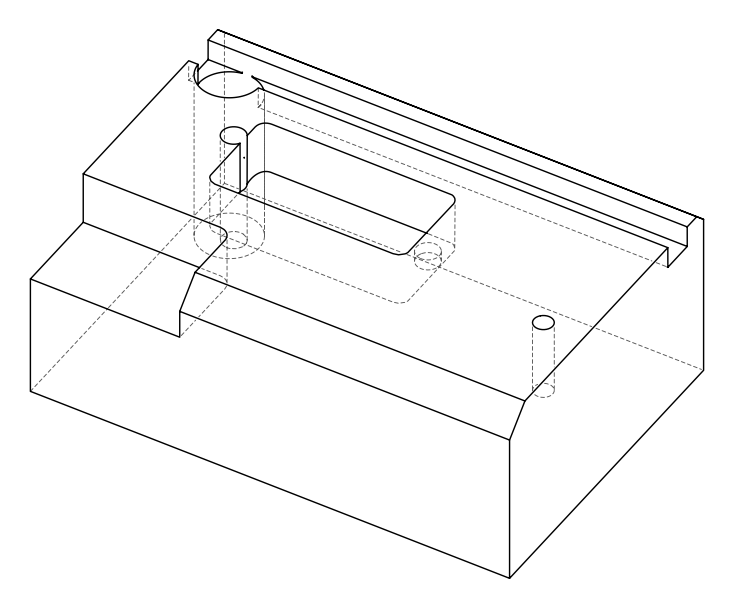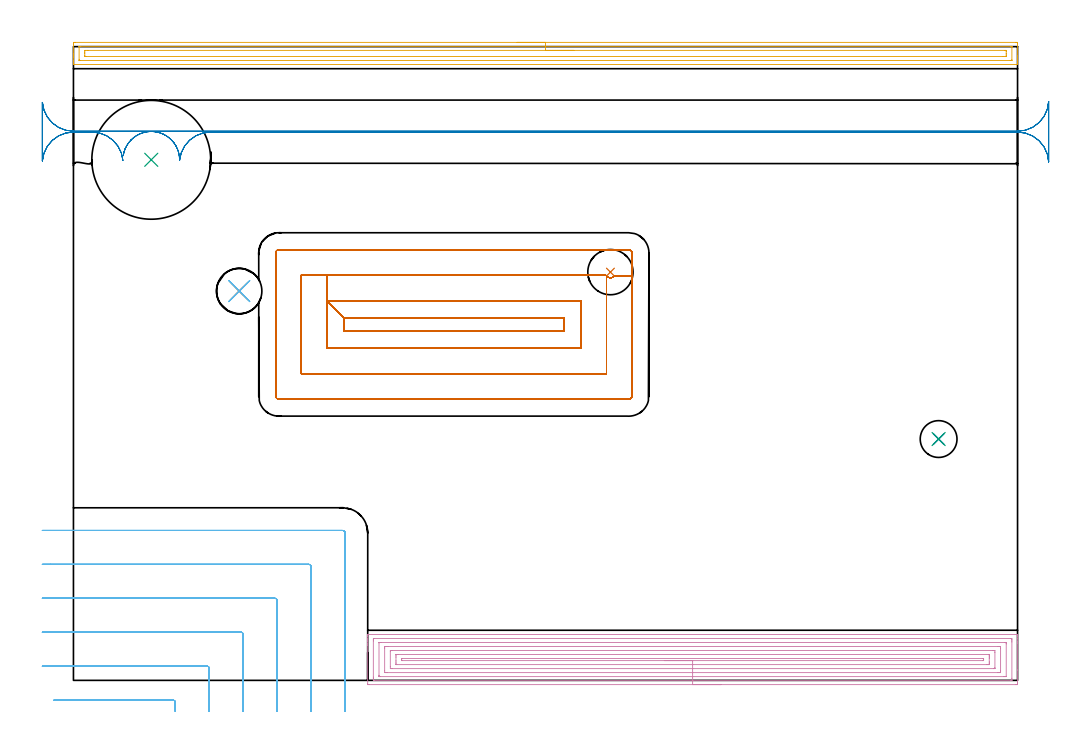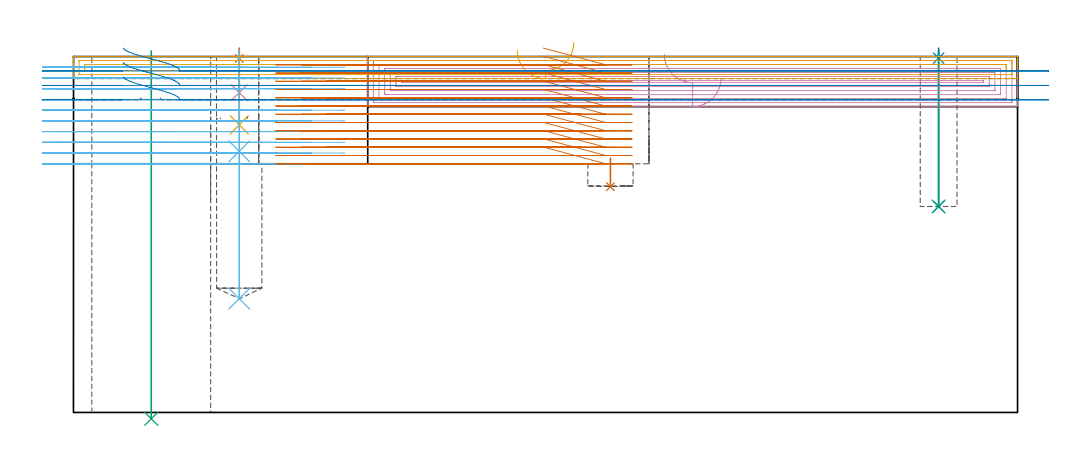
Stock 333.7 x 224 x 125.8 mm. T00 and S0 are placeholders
(PLAN: 14 operations, 11 tool changes, 71.7 min)
(1 SPOT_DRILL | STEP1POCKET | NXT0321_9005460120000 | 0.03 min | 3 mm3)
(2 SPOT_DRILL_1 | STEP1POCKET_2 | NXT0321_9005460120000 | 0.03 min | 2 mm3)
(3 INDEXABLE_INSERT_DRILL_THROUGH_HOLE_FROM_SOLID | STEP1HOLE | NXT0302_036 | 0.52 min | 174228 mm3)
(4 DRILL_BLIND_HOLE_INTO_CENTER | STEP1POCKET | UGT0301_480 | 0.06 min | 621 mm3)
(5 DRILL_TO_ENLARGE_BLIND_HOLE | STEP1POCKET | NXT0301_111 | 0.11 min | 3966 mm3)
(6 GUN_DRILL_BLIND_HOLE | STEP1POCKET | UGT0307_013 | 0.5 min | 12147 mm3)
(7 INDEXABLE_INSERT_DRILL_BLIND_HOLE_FROM_SOLID | STEP1POCKET_1 | NXT0302_003 | 0.05 min | 9201 mm3)
(8 DRILL_BLIND_HOLE_INTO_CENTER_1 | STEP1POCKET_2 | UGT0301_480 | 0.22 min | 2893 mm3)
(9 DRILL_TO_ENLARGE_BLIND_HOLE_1 | STEP1POCKET_2 | UGT0301_374 | 0.22 min | 4123 mm3)
(10 AREA_MILL | FG_CHAMFER_SURFACE | UGT0205_001 | 13.09 min | 37178 mm3)
(11 AREA_MILL_1 | FG_CHAMFER_SURFACE_1 | UGT0205_001 | 8.22 min | 10159 mm3)
(12 MILL_CORNER_NOTCH_RECTANGULAR | CORNER_NOTCH_RECTANGULAR | NXT0201_012 | Follow Part, ap 4, ae 75% | 14.79 min | 238600 mm3)
(13 MILL_RECTANGULAR_POCKET | POCKET_RECTANGULAR_STRAIGHT | NXT0201_011 | Follow Part, ap 3, ae 75% | 28.91 min | 329224 mm3)
(14 MILL_RECTANGULAR_SLOT | SLOT_RECTANGULAR | UGT0201_105 | Follow Part, ap 5.5, ae 75% | 4.98 min | 102518 mm3)
(TOOL NXT0321_9005460120000 | NC Spot Drill, 142deg, 12mm, Carbide, Uncoated | D12 PA142 FL30 Z2)
(TOOL NXT0302_036 | Index. Insert Drill 42mm [880-D4200L50-05] | D42 PA176 FL210 Z2)
(TOOL UGT0301_480 | Carbide Drill 8.5 mm | D8.5 PA118 FL75 Z2)
(TOOL NXT0301_111 | Carbide Drill 16.1mm [860.1-1610-050A1-PM 4234] | D16.1 PA147 FL73 Z2)
(TOOL UGT0307_013 | Gun Drill 16 mm | D16 PA130 FL24 Z1)
(TOOL NXT0302_003 | Index. Insert Drill 16mm [880-D1600L20-05] | D16 PA176 FL80 Z2)
(TOOL UGT0301_374 | Twist Drill Flat Bottom 13 mm | D13 PA180 FL101 Z2)
(TOOL UGT0205_001 | Chamfer Mill 20 x 3 x 45 deg. | D20 FL50 Z2)
(TOOL NXT0201_012 | ENDMILL 16mm [2P460-1600-NA 1630] | D16 FL38 Z6)
(TOOL NXT0201_011 | ENDMILL 12mm [2P460-1200-NA 1630] | D12 FL38 Z6)
(TOOL UGT0201_105 | End Mill 22 mm | D22 FL25 Z2)
(OP 1 SPOT_DRILL)
G17 G21 G94 G90
T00 M6
G54
G17 G0 G90 X58.6 Y137.6 S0 M3
G43 Z135.8 H0
G94 G81 G98 Z125.111 F250. R128.8
G80
M5
M2
(OP 2 SPOT_DRILL_1)
G17 G21 G94 G90
T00 M6
G54
G17 G0 G90 X305.8 Y85.3 S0 M3
G43 Z135.8 H0
G94 G81 G98 Z125.236 F250. R128.8
G80
M5
M2
(OP 3 INDEXABLE_INSERT_DRILL_THROUGH_HOLE_FROM_SOLID)
G17 G21 G94 G90
T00 M6
G54
G17 G0 G90 X27.5 Y184. S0 M3
G43 Z135.8 H1
G94 G81 G98 Z-2.233 F250. R127.8
G80
M5
M2
(OP 4 DRILL_BLIND_HOLE_INTO_CENTER)
G17 G21 G94 G90
T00 M6
G54
G17 G0 G90 X58.6 Y137.6 S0 M3
G43 Z135.8 H0
G94 G81 G98 Z113.05 F250. R127.8
G80
M5
M2
(OP 5 DRILL_TO_ENLARGE_BLIND_HOLE)
G17 G21 G94 G90
T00 M6
G54
G17 G0 G90 X58.6 Y137.6 S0 M3
G43 Z135.8 H1
G94 G81 G98 Z101.65 F250. R127.8
G80
M5
M2
(OP 6 GUN_DRILL_BLIND_HOLE)
G17 G21 G94 G90
T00 M6
G54
G17 G0 G90 X58.6 Y137.6 M8
G43 Z135.8 H0
Z128.02
S716 M3
G94 G1 Z92.289 F125. M26
G4 X.084
Z40.2 F250.
G4 X.084
G0 Z40.3
M5
M9
Z128.02
Z135.8
M2
(OP 7 INDEXABLE_INSERT_DRILL_BLIND_HOLE_FROM_SOLID)
G17 G21 G94 G90
T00 M6
G54
G17 G0 G90 X189.8 Y144.3 S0 M3
G43 Z135.8 H1
G94 G81 G98 Z79.8 F250. R89.9
G80
M5
M2
(OP 8 DRILL_BLIND_HOLE_INTO_CENTER_1)
G17 G21 G94 G90
T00 M6
G54
G17 G0 G90 X305.8 Y85.3 S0 M3
G43 Z135.8 H0
G94 G81 G98 Z72.8 F250. R127.8
G80
M5
M2
(OP 9 DRILL_TO_ENLARGE_BLIND_HOLE_1)
G17 G21 G94 G90
T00 M6
G54
G17 G0 G90 X305.8 Y85.3 S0 M3
G43 Z135.8 H0
G94 G73 G98 Z72.8 F250. Q10.6 R127.8
G80
M5
M2
(OP 10 AREA_MILL)
G17 G21 G94 G90
T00 M6
G54
G17 G0 G90 X228.85 Y-1.5 S1061 M3
G43 Z135.8 H0
Z118.1
G94 G1 X228.812 Z117.228 F250.
X228.698 Z116.363
X228.509 Z115.512
X228.247 Z114.68
X227.913 Z113.874
X227.51 Z113.1
X227.042 Z112.364
X226.51 Z111.672
X225.921 Z111.029
X225.278 Z110.44
X224.586 Z109.908
X223.85 Z109.44
X223.076 Z109.037
X222.27 Z108.703
X221.438 Z108.441
X220.587 Z108.252
X219.722 Z108.138
X218.85 Z108.1
X104.607
X104.182 Y-1.496 Z108.102
X104.01 Y-1.492 Z108.106
X104. Y-1.317 Z108.281
Y12.487 Z122.082
Y13.086 Z122.68
Y13.652 Z123.249
Y13.969 Z123.565
Y14.535 Z124.131
Y14.851 Z124.446
Y15.485 Z125.084
Y15.865 Z125.465
X104.006 Y16.191 Z125.782
X104.008 Y16.197 Z125.788
X104.16 Y16.2 Z125.8
X333.54
X333.692 Y16.197 Z125.788
X333.694 Y16.191 Z125.782
X333.7 Y15.865 Z125.465
Y15.485 Z125.084
Y14.851 Z124.446
Y13.652 Z123.249
Y13.086 Z122.68
Y3.662 Z113.259
Y-0.751 Z108.846
X333.697 Y-1.034 Z108.563
X333.691 Y-1.492 Z108.106
X333.561 Y-1.496 Z108.102
X333.094 Y-1.5 Z108.1
X218.85
Y-0.086 Z109.514
X106.392 Y-0.085 Z109.515
X106.324
X106.018 Y-0.079 Z109.521
X106.01 Y0.02 Z109.62
X106.003 Y0.233 Z109.833
X106.001 Y0.731 Z110.331
X106. Y1.118 Z110.718
X106.001 Y13.969 Z123.569
X106.002 Y14.354 Z123.954
X106.01 Y14.742 Z124.342
X106.014 Y14.78 Z124.38
X106.031 Y14.781 Z124.381
X106.082 Y14.784 Z124.384
X106.185 Y14.785 Z124.385
X106.392 Y14.786 Z124.386
X331.309 Y14.785 Z124.385
X331.376
X331.682 Y14.779 Z124.379
X331.69 Y14.68 Z124.28
X331.697 Y14.467 Z124.067
X331.699 Y13.969 Z123.569
X331.7 Y13.582 Z123.182
Y0.731 Z110.331
X331.698 Y0.346 Z109.946
X331.69 Y-0.043 Z109.557
X331.686 Y-0.08 Z109.52
X331.669 Y-0.082 Z109.518
X331.618 Y-0.084 Z109.516
X331.515 Y-0.085 Z109.515
X331.309 Y-0.086 Z109.514
X218.85
Y1.328 Z110.928
X108.465 Y1.329 Z110.929
X108.177 Y1.33 Z110.93
X108.081 Y1.332 Z110.932
X108.013 Y1.335 Z110.935
X108.008 Y1.439 Z111.039
X108.002 Y1.614 Z111.214
X108. Y1.788 Z111.388
X108.001 Y13.26 Z122.86
X108.005 Y13.319 Z122.919
X108.01 Y13.36 Z122.96
X108.034 Y13.364 Z122.964
X108.177 Y13.367 Z122.967
X108.781 Y13.371 Z122.971
X329.235
X329.523 Y13.37 Z122.97
X329.619 Y13.368 Z122.968
X329.687 Y13.365 Z122.965
X329.692 Y13.261 Z122.861
X329.698 Y13.086 Z122.686
X329.7 Y12.912 Z122.512
X329.699 Y1.44 Z111.04
X329.695 Y1.381 Z110.981
X329.69 Y1.34 Z110.94
X329.666 Y1.335 Z110.935
X329.523 Y1.333 Z110.933
X328.919 Y1.329 Z110.929
X218.85 Y1.328 Z110.928
Y2.743 Z112.343
X110.854
X110.603 Y2.744 Z112.344
X110.116 Y2.75 Z112.35
X110.01 Y2.76 Z112.36
X110. Y3.379 Z112.979
Y11.321 Z120.921
X110.006 Y11.743 Z121.343
X110.01 Y11.948 Z121.548
X110.216 Y11.952 Z121.552
X110.854 Y11.956 Z121.556
X111.104 Y11.957 Z121.557
X326.846
X327.097 Y11.956 Z121.556
X327.584 Y11.95 Z121.55
X327.69 Y11.94 Z121.54
X327.7 Y11.321 Z120.921
Y3.379 Z112.979
X327.694 Y2.956 Z112.556
X327.69 Y2.752 Z112.352
X327.484 Y2.748 Z112.348
X326.846 Y2.744 Z112.344
X326.596 Y2.743 Z112.343
X218.85
Y4.157 Z113.757
X112.639
X112.534 Y4.159 Z113.759
X112.323 Y4.164 Z113.764
X112.01 Y4.178 Z113.778
X112.008 Y4.261 Z113.861
X112.001 Y4.893 Z114.493
X112. Y10.188 Z119.788
X112.003 Y10.439 Z120.039
X112.007 Y10.517 Z120.117
X112.009 Y10.531 Z120.131
X112.078 Y10.536 Z120.136
X112.217 Y10.54 Z120.14
X112.428 Y10.543 Z120.143
X112.534
X325.061
X325.166 Y10.541 Z120.141
X325.377 Y10.536 Z120.136
X325.69 Y10.522 Z120.122
X325.692 Y10.439 Z120.039
X325.699 Y9.807 Z119.407
X325.7 Y4.512 Z114.112
X325.697 Y4.261 Z113.861
X325.693 Y4.183 Z113.783
X325.691 Y4.169 Z113.769
X325.623 Y4.164 Z113.764
X325.483 Y4.16 Z113.76
X325.272 Y4.157 Z113.757
X325.166
X218.85
Y5.571 Z115.171
X114.271
X114.148 Y5.572 Z115.172
X114.067 Y5.575 Z115.175
X114.022 Y5.578 Z115.178
X114.01 Y5.584 Z115.184
X114.008 Y5.607 Z115.207
X114.003 Y6.026 Z115.626
X114. Y6.446 Z116.046
Y6.909 Z116.509
Y8.211 Z117.811
X114.002 Y8.674 Z118.274
X114.005 Y9.089 Z118.689
X114.009 Y9.117 Z118.717
X114.025 Y9.122 Z118.722
X114.079 Y9.125 Z118.725
X114.194 Y9.127 Z118.727
X114.424 Y9.128 Z118.728
X114.857 Y9.129 Z118.729
X323.429
X323.552 Y9.127 Z118.727
X323.633 Y9.125 Z118.725
X323.678 Y9.122 Z118.722
X323.69 Y9.116 Z118.716
X323.692 Y9.093 Z118.693
X323.697 Y8.674 Z118.274
X323.7 Y8.254 Z117.854
Y7.791 Z117.391
Y6.489 Z116.089
X323.699 Y6.026 Z115.626
X323.695 Y5.611 Z115.211
X323.691 Y5.583 Z115.183
X323.676 Y5.578 Z115.178
X323.621 Y5.575 Z115.175
X323.506 Y5.573 Z115.173
X323.276 Y5.571 Z115.171
X322.844
X218.85
Y6.985 Z116.585
X116.131 Y6.986 Z116.586
X116.03 Y6.99 Z116.59
X116.012 Y6.992 Z116.592
X116.006 Y7.003 Z116.603
X116.002 Y7.02 Z116.62
X116.001 Y7.038 Z116.638
X116. Y7.116 Z116.716
X116.001 Y7.212 Z116.812
X116.01 Y7.662 Z117.262
X116.016 Y7.71 Z117.31
X116.021 Y7.711 Z117.311
X116.045 Y7.713 Z117.313
X116.095 Y7.714 Z117.314
X116.195 Y7.715 Z117.315
X321.569 Y7.714 Z117.314
X321.67 Y7.71 Z117.31
X321.688 Y7.708 Z117.308
X321.694 Y7.697 Z117.297
X321.698 Y7.68 Z117.28
X321.699 Y7.662 Z117.262
X321.7 Y7.584 Z117.184
Y7.246 Z116.846
Y7.143 Z116.743
X321.698 Y7.074 Z116.674
X321.693 Y7.019 Z116.619
X321.689 Y6.992 Z116.592
X321.674 Y6.99 Z116.59
X321.491 Y6.986 Z116.586
X321.413 Y6.985 Z116.585
X218.85
X217.978 Z116.623
X217.114 Z116.737
X216.262 Z116.926
X215.43 Z117.188
X214.624 Z117.522
X213.85 Z117.925
X213.114 Z118.394
X212.422 Z118.925
X211.779 Z119.514
X211.19 Z120.157
X210.659 Z120.849
X210.19 Z121.585
X209.787 Z122.359
X209.453 Z123.165
X209.191 Z123.997
X209.002 Z124.849
X208.888 Z125.714
X208.85 Z126.585
G0 Z135.8
M5
M2
(OP 11 AREA_MILL_1)
G17 G21 G94 G90
T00 M6
G54
G17 G0 G90 X156.85 Y225.5 S1061 M3
G43 Z135.8 H0
Z128.
G94 G1 X156.888 Z127.129 F250.
X157.002 Z126.264
X157.191 Z125.412
X157.453 Z124.58
X157.787 Z123.774
X158.19 Z123.
X158.659 Z122.264
X159.19 Z121.572
X159.779 Z120.929
X160.422 Z120.34
X161.114 Z119.809
X161.85 Z119.34
X162.624 Z118.937
X163.43 Z118.603
X164.262 Z118.341
X165.114 Z118.152
X165.978 Z118.038
X166.85 Z118.
X333.077 Y225.499 Z118.001
X333.472 Y225.497 Z118.002
X333.69 Y225.492 Z118.005
X333.7 Y225.109 Z118.389
Y220.723 Z122.772
Y220.191 Z123.306
Y219.846 Z123.65
Y219.314 Z124.182
Y218.968 Z124.526
Y218.278 Z125.222
Y218.008 Z125.491
X333.698 Y217.852 Z125.64
X333.69 Y217.702 Z125.788
X333.524 Y217.7 Z125.8
X0.176
X0.01 Y217.702 Z125.788
X0.002 Y217.852 Z125.64
X0. Y218.008 Z125.491
Y218.278 Z125.222
Y218.968 Z124.526
Y220.191 Z123.306
Y220.723 Z122.772
Y221.334 Z122.161
Y224.843 Z118.654
X0.003 Y225.109 Z118.389
X0.01 Y225.492 Z118.005
X0.228 Y225.497 Z118.002
X0.623 Y225.5 Z118.
X166.85
Y224.086 Z119.414
X331.29 Y224.085 Z119.415
X331.439
X331.647 Y224.081 Z119.419
X331.69 Y224.079 Z119.421
X331.695 Y224.049 Z119.451
X331.698 Y224.016 Z119.484
X331.7 Y223.829 Z119.671
X331.699 Y219.309 Z124.191
X331.695 Y219.202 Z124.298
X331.69 Y219.132 Z124.368
X331.68 Y219.121 Z124.379
X331.661 Y219.119 Z124.381
X331.29 Y219.115 Z124.385
X331.141 Y219.114 Z124.386
X2.41
X2.261 Y219.115 Z124.385
X2.053 Y219.119 Z124.381
X2.01 Y219.121 Z124.379
X2.005 Y219.151 Z124.349
X2.002 Y219.184 Z124.316
X2. Y219.371 Z124.129
X2.001 Y223.891 Z119.609
X2.005 Y223.998 Z119.502
X2.01 Y224.068 Z119.432
X2.02 Y224.079 Z119.421
X2.039 Y224.081 Z119.419
X2.41 Y224.085 Z119.415
X2.559 Y224.086 Z119.414
X166.85
Y222.671 Z120.829
X329.305
X329.502 Y222.668 Z120.832
X329.69 Y222.664 Z120.836
X329.696 Y222.477 Z121.023
X329.699 Y222.284 Z121.216
X329.7 Y221.6 Z121.9
Y221.406 Z122.094
X329.695 Y220.723 Z122.777
X329.693 Y220.536 Z122.964
X329.502 Y220.533 Z122.967
X328.806 Y220.529 Z122.971
X328.609 Y220.528 Z122.972
X4.395 Y220.529 Z122.971
X4.198 Y220.531 Z122.969
X4.01 Y220.536 Z122.964
X4.004 Y220.723 Z122.777
X4.001 Y220.916 Z122.584
X4. Y221.6 Z121.9
Y221.794 Z121.706
X4.005 Y222.477 Z121.023
X4.007 Y222.664 Z120.836
X4.198 Y222.667 Z120.833
X4.894 Y222.671 Z120.829
X5.091
X166.85
X167.722 Z120.867
X168.587 Z120.98
X169.438 Z121.169
X170.27 Z121.432
X171.076 Z121.765
X171.85 Z122.168
X172.586 Z122.637
X173.278 Z123.168
X173.921 Z123.757
X174.51 Z124.401
X175.042 Z125.093
X175.51 Z125.829
X175.913 Z126.602
X176.247 Z127.408
X176.509 Z128.24
X176.698 Z129.092
X176.812 Z129.957
X176.85 Z130.829
G0 Z135.8
M5
M2
(OP 12 MILL_CORNER_NOTCH_RECTANGULAR)
G17 G21 G94 G90
T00 M6
G54
G17 G0 G90 X36.013 Y-11. S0 M3
G43 Z135.8 H1
Z122.01
G94 G1 X36.001 Y-8. F250.
X36. Y-7.794 F500.
G3 X35.205 Y-7. R0.8
G1 X-3.873
X-6.873 F250.
G0 Z135.8
X48.017 Y-11.
Z122.01
G1 X48.001 Y-8.
X48. Y-7.746 F500.
Y4.205
G3 X47.205 Y5. R0.8
G1 X-8.
X-11. F250.
G0 Z135.8
X60.022 Y-11.
Z122.01
G1 X60.001 Y-8.
G2 X60. Y-7.746 R36. F500.
G1 Y16.204
G3 X59.204 Y17. R0.8
G1 X-8.
X-11. F250.
G0 Z135.8
X72.033 Y-11.
Z122.01
G1 X72.001 Y-8.
G2 X72. Y-7.746 R24. F500.
G1 Y28.204
G3 X71.204 Y29. R0.8
G1 X-8.
X-11. F250.
G0 Z135.8
X84.066 Y-10.999
Z122.01
G1 X84.003 Y-8.
G2 X84. Y-7.746 R12. F500.
G1 Y40.204
G3 X83.204 Y41. R0.8
G1 X-8.
X-11. F250.
G0 Z135.8
X96. Y-10.746
Z122.01
G1 Y-7.746
Y52.1 F500.
G3 X95.1 Y53. R0.9
G1 X-8.
X-11. F250.
G0 Z135.8
X36.013 Y-11.
Z118.22
G1 X36.001 Y-8.
X36. Y-7.794 F500.
G3 X35.205 Y-7. R0.8
G1 X-3.873
X-6.873 F250.
G0 Z135.8
X48.017 Y-11.
Z118.22
G1 X48.001 Y-8.
X48. Y-7.746 F500.
Y4.205
G3 X47.205 Y5. R0.8
G1 X-8.
X-11. F250.
G0 Z135.8
X60.022 Y-11.
Z118.22
G1 X60.001 Y-8.
G2 X60. Y-7.746 R36. F500.
G1 Y16.204
G3 X59.204 Y17. R0.8
G1 X-8.
X-11. F250.
G0 Z135.8
X72.033 Y-11.
Z118.22
G1 X72.001 Y-8.
G2 X72. Y-7.746 R24. F500.
G1 Y28.204
G3 X71.204 Y29. R0.8
G1 X-8.
X-11. F250.
G0 Z135.8
X84.066 Y-10.999
Z118.22
G1 X84.003 Y-8.
G2 X84. Y-7.746 R12. F500.
G1 Y40.204
G3 X83.204 Y41. R0.8
G1 X-8.
X-11. F250.
G0 Z135.8
X96. Y-10.746
Z118.22
G1 Y-7.746
Y52.1 F500.
G3 X95.1 Y53. R0.9
G1 X-8.
X-11. F250.
G0 Z135.8
X36. Y-11.
Z114.43
G1 Y-8.
Y-7.795 F500.
G3 X35.205 Y-7. R0.8
G1 X-3.873
X-6.873 F250.
G0 Z135.8
X48. Y-11.
Z114.43
G1 Y-8.
Y4.205 F500.
G3 X47.205 Y5. R0.8
G1 X-8.
X-11. F250.
G0 Z135.8
X60. Y-11.
Z114.43
G1 Y-8.
Y16.204 F500.
G3 X59.204 Y17. R0.8
G1 X-8.
X-11. F250.
G0 Z135.8
X72. Y-11.
Z114.43
G1 Y-8.
Y28.204 F500.
G3 X71.204 Y29. R0.8
G1 X-8.
X-11. F250.
G0 Z135.8
X84. Y-11.
Z114.43
G1 Y-8.
Y40.204 F500.
G3 X83.204 Y41. R0.8
G1 X-8.
X-11. F250.
G0 Z135.8
X96. Y-11.
Z114.43
G1 Y-8.
Y52.1 F500.
G3 X95.1 Y53. R0.9
G1 X-8.
X-11. F250.
G0 Z135.8
X36. Y-11.
Z110.64
G1 Y-8.
Y-7.795 F500.
G3 X35.205 Y-7. R0.8
G1 X-3.873
X-6.873 F250.
G0 Z135.8
X48. Y-11.
Z110.64
G1 Y-8.
Y4.205 F500.
G3 X47.205 Y5. R0.8
G1 X-8.
X-11. F250.
G0 Z135.8
X60. Y-11.
Z110.64
G1 Y-8.
Y16.204 F500.
G3 X59.204 Y17. R0.8
G1 X-8.
X-11. F250.
G0 Z135.8
X72. Y-11.
Z110.64
G1 Y-8.
Y28.204 F500.
G3 X71.204 Y29. R0.8
G1 X-8.
X-11. F250.
G0 Z135.8
X84. Y-11.
Z110.64
G1 Y-8.
Y40.204 F500.
G3 X83.204 Y41. R0.8
G1 X-8.
X-11. F250.
G0 Z135.8
X96. Y-11.
Z110.64
G1 Y-8.
Y52.1 F500.
G3 X95.1 Y53. R0.9
G1 X-8.
X-11. F250.
G0 Z135.8
X36. Y-11.
Z106.85
G1 Y-8.
Y-7.795 F500.
G3 X35.205 Y-7. R0.8
G1 X-3.873
X-6.873 F250.
G0 Z135.8
X48. Y-11.
Z106.85
G1 Y-8.
Y4.205 F500.
G3 X47.205 Y5. R0.8
G1 X-8.
X-11. F250.
G0 Z135.8
X60. Y-11.
Z106.85
G1 Y-8.
Y16.204 F500.
G3 X59.204 Y17. R0.8
G1 X-8.
X-11. F250.
G0 Z135.8
X72. Y-11.
Z106.85
G1 Y-8.
Y28.204 F500.
G3 X71.204 Y29. R0.8
G1 X-8.
X-11. F250.
G0 Z135.8
X84. Y-11.
Z106.85
G1 Y-8.
Y40.204 F500.
G3 X83.204 Y41. R0.8
G1 X-8.
X-11. F250.
G0 Z135.8
X96. Y-11.
Z106.85
G1 Y-8.
Y52.1 F500.
G3 X95.1 Y53. R0.9
G1 X-8.
X-11. F250.
G0 Z135.8
X36. Y-11.
Z103.06
G1 Y-8.
Y-7.795 F500.
G3 X35.205 Y-7. R0.8
G1 X-3.873
X-6.873 F250.
G0 Z135.8
X48. Y-11.
Z103.06
G1 Y-8.
Y4.205 F500.
G3 X47.205 Y5. R0.8
G1 X-8.
X-11. F250.
G0 Z135.8
X60. Y-11.
Z103.06
G1 Y-8.
Y16.204 F500.
G3 X59.204 Y17. R0.8
G1 X-8.
X-11. F250.
G0 Z135.8
X72. Y-11.
Z103.06
G1 Y-8.
Y28.204 F500.
G3 X71.204 Y29. R0.8
G1 X-8.
X-11. F250.
G0 Z135.8
X84. Y-11.
Z103.06
G1 Y-8.
Y40.204 F500.
G3 X83.204 Y41. R0.8
G1 X-8.
X-11. F250.
G0 Z135.8
X96. Y-11.
Z103.06
G1 Y-8.
Y52.1 F500.
G3 X95.1 Y53. R0.9
G1 X-8.
X-11. F250.
G0 Z135.8
X36. Y-11.
Z99.27
G1 Y-8.
Y-7.795 F500.
G3 X35.205 Y-7. R0.8
G1 X-3.873
X-6.873 F250.
G0 Z135.8
X48. Y-11.
Z99.27
G1 Y-8.
Y4.205 F500.
G3 X47.205 Y5. R0.8
G1 X-8.
X-11. F250.
G0 Z135.8
X60. Y-11.
Z99.27
G1 Y-8.
Y16.204 F500.
G3 X59.204 Y17. R0.8
G1 X-8.
X-11. F250.
G0 Z135.8
X72. Y-11.
Z99.27
G1 Y-8.
Y28.204 F500.
G3 X71.204 Y29. R0.8
G1 X-8.
X-11. F250.
G0 Z135.8
X84. Y-11.
Z99.27
G1 Y-8.
Y40.204 F500.
G3 X83.204 Y41. R0.8
G1 X-8.
X-11. F250.
G0 Z135.8
X96. Y-11.
Z99.27
G1 Y-8.
Y52.1 F500.
G3 X95.1 Y53. R0.9
G1 X-8.
X-11. F250.
G0 Z135.8
X36. Y-11.
Z95.48
G1 Y-8.
Y-7.795 F500.
G3 X35.205 Y-7. R0.8
G1 X-3.873
X-6.873 F250.
G0 Z135.8
X48. Y-11.
Z95.48
G1 Y-8.
Y4.205 F500.
G3 X47.205 Y5. R0.8
G1 X-8.
X-11. F250.
G0 Z135.8
X60. Y-11.
Z95.48
G1 Y-8.
Y16.204 F500.
G3 X59.204 Y17. R0.8
G1 X-8.
X-11. F250.
G0 Z135.8
X72. Y-11.
Z95.48
G1 Y-8.
Y28.204 F500.
G3 X71.204 Y29. R0.8
G1 X-8.
X-11. F250.
G0 Z135.8
X84. Y-11.
Z95.48
G1 Y-8.
Y40.204 F500.
G3 X83.204 Y41. R0.8
G1 X-8.
X-11. F250.
G0 Z135.8
X96. Y-11.
Z95.48
G1 Y-8.
Y52.1 F500.
G3 X95.1 Y53. R0.9
G1 X-8.
X-11. F250.
G0 Z135.8
X36. Y-11.
Z91.69
G1 Y-8.
Y-7.795 F500.
G3 X35.205 Y-7. R0.8
G1 X-3.873
X-6.873 F250.
G0 Z135.8
X48. Y-11.
Z91.69
G1 Y-8.
Y4.205 F500.
G3 X47.205 Y5. R0.8
G1 X-8.
X-11. F250.
G0 Z135.8
X60. Y-11.
Z91.69
G1 Y-8.
Y16.204 F500.
G3 X59.204 Y17. R0.8
G1 X-8.
X-11. F250.
G0 Z135.8
X72. Y-11.
Z91.69
G1 Y-8.
Y28.204 F500.
G3 X71.204 Y29. R0.8
G1 X-8.
X-11. F250.
G0 Z135.8
X84. Y-11.
Z91.69
G1 Y-8.
Y40.204 F500.
G3 X83.204 Y41. R0.8
G1 X-8.
X-11. F250.
G0 Z135.8
X96. Y-11.
Z91.69
G1 Y-8.
Y52.1 F500.
G3 X95.1 Y53. R0.9
G1 X-8.
X-11. F250.
G0 Z135.8
X36. Y-11.
Z87.9
G1 Y-8.
Y-7.795 F500.
G3 X35.205 Y-7. R0.8
G1 X-3.873
X-6.873 F250.
G0 Z135.8
X48. Y-11.
Z87.9
G1 Y-8.
Y4.205 F500.
G3 X47.205 Y5. R0.8
G1 X-8.
X-11. F250.
G0 Z135.8
X60. Y-11.
Z87.9
G1 Y-8.
Y16.204 F500.
G3 X59.204 Y17. R0.8
G1 X-8.
X-11. F250.
G0 Z135.8
X72. Y-11.
Z87.9
G1 Y-8.
Y28.204 F500.
G3 X71.204 Y29. R0.8
G1 X-8.
X-11. F250.
G0 Z135.8
X84. Y-11.
Z87.9
G1 Y-8.
Y40.204 F500.
G3 X83.204 Y41. R0.8
G1 X-8.
X-11. F250.
G0 Z135.8
X96. Y-11.
Z87.9
G1 Y-8.
Y52.1 F500.
G3 X95.1 Y53. R0.9
G1 X-8.
X-11. F250.
G0 Z135.8
M5
M2
(OP 13 MILL_RECTANGULAR_POCKET)
G17 G21 G94 G90
T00 M6
G54
G17 G0 G90 X166.069 Y143.2 S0 M3
G43 Z135.8 H1
Z128.8
G94 G1 X188.145 Z122.885 F250.
X89.5 F500.
Y134.2
X95.5 Y128.2
Y123.4
X173.4
Y128.2
X95.5
X89.5 Y134.2
Y117.4
X179.4
Y134.2
X89.5
Y143.2
X80.5
Y108.4
X188.4
Y142.89
G3 X189.449 Y142.334 R2.025
X189.862 Y142.307 R2.049
X190.401 Y142.399 R2.049
X190.899 Y142.636 R1.993
X191.211 Y142.89 R1.993
G1 X197.4
Y151.1
G3 X196.3 Y152.2 R1.1
G1 X72.6
G3 X71.5 Y151.1 R1.1
G1 Y100.5
G3 X72.6 Y99.4 R1.1
G1 X196.3
G3 X197.4 Y100.5 R1.1
G1 Y142.89
Y143.89
G0 X166.069 Y143.2 Z125.885
G1 X188.145 Z119.969 F250.
X89.5 F500.
Y134.2
X95.5 Y128.2
Y123.4
X173.4
Y128.2
X95.5
X89.5 Y134.2
Y117.4
X179.4
Y134.2
X89.5
Y143.2
X80.5
Y108.4
X188.4
Y142.89
G3 X189.449 Y142.334 R2.025
X190.401 Y142.399 R2.049
X191.21 Y142.89 R1.993
G1 X197.4
Y151.1
G3 X196.3 Y152.2 R1.1
G1 X72.6
G3 X71.5 Y151.1 R1.1
G1 Y100.5
G3 X72.6 Y99.4 R1.1
G1 X196.3
G3 X197.4 Y100.5 R1.1
G1 Y142.89
Y143.89
G0 X166.069 Y143.2 Z122.969
G1 X188.145 Z117.054 F250.
X89.5 F500.
Y134.2
X95.5 Y128.2
Y123.4
X173.4
Y128.2
X95.5
X89.5 Y134.2
Y117.4
X179.4
Y134.2
X89.5
Y143.2
X80.5
Y108.4
X188.4
Y142.89
G3 X189.449 Y142.334 R2.025
X190.401 Y142.399 R2.049
X191.21 Y142.89 R1.993
G1 X197.4
Y151.1
G3 X196.3 Y152.2 R1.1
G1 X72.6
G3 X71.5 Y151.1 R1.1
G1 Y100.5
G3 X72.6 Y99.4 R1.1
G1 X196.3
G3 X197.4 Y100.5 R1.1
G1 Y142.89
Y143.89
G0 X166.069 Y143.2 Z120.054
G1 X188.145 Z114.138 F250.
X89.5 F500.
Y134.2
X95.5 Y128.2
Y123.4
X173.4
Y128.2
X95.5
X89.5 Y134.2
Y117.4
X179.4
Y134.2
X89.5
Y143.2
X80.5
Y108.4
X188.4
Y142.89
G3 X189.449 Y142.334 R2.025
X190.401 Y142.399 R2.049
X191.211 Y142.89 R1.993
G1 X197.4
Y151.1
G3 X196.3 Y152.2 R1.1
G1 X72.6
G3 X71.5 Y151.1 R1.1
G1 Y100.5
G3 X72.6 Y99.4 R1.1
G1 X196.3
G3 X197.4 Y100.5 R1.1
G1 Y142.89
Y143.89
G0 X166.069 Y143.2 Z117.138
G1 X188.145 Z111.223 F250.
X89.5 F500.
Y134.2
X95.5 Y128.2
Y123.4
X173.4
Y128.2
X95.5
X89.5 Y134.2
Y117.4
X179.4
Y134.2
X89.5
Y143.2
X80.5
Y108.4
X188.4
Y142.89
G3 X189.449 Y142.334 R2.025
X190.401 Y142.399 R2.049
X191.211 Y142.89 R1.993
G1 X197.4
Y151.1
G3 X196.3 Y152.2 R1.1
G1 X72.6
G3 X71.5 Y151.1 R1.1
G1 Y100.5
G3 X72.6 Y99.4 R1.1
G1 X196.3
G3 X197.4 Y100.5 R1.1
G1 Y142.89
Y143.89
G0 X166.069 Y143.2 Z114.223
G1 X188.145 Z108.308 F250.
X89.5 F500.
Y134.2
X95.5 Y128.2
Y123.4
X173.4
Y128.2
X95.5
X89.5 Y134.2
Y117.4
X179.4
Y134.2
X89.5
Y143.2
X80.5
Y108.4
X188.4
Y142.89
G3 X189.243 Y142.385 R2.025
X189.444 Y142.335 R2.019
X189.739 Y142.306 R2.038
X190.401 Y142.399 R2.049
X191.21 Y142.89 R1.993
G1 X197.4
Y151.1
G3 X196.3 Y152.2 R1.1
G1 X72.6
G3 X71.5 Y151.1 R1.1
G1 Y100.5
G3 X72.6 Y99.4 R1.1
G1 X196.3
G3 X197.4 Y100.5 R1.1
G1 Y142.89
Y143.89
G0 X166.069 Y143.2 Z111.308
G1 X188.145 Z105.392 F250.
X89.5 F500.
Y134.2
X95.5 Y128.2
Y123.4
X173.4
Y128.2
X95.5
X89.5 Y134.2
Y117.4
X179.4
Y134.2
X89.5
Y143.2
X80.5
Y108.4
X188.4
Y142.89
G3 X189.243 Y142.385 R2.025
X189.444 Y142.335 R2.019
X189.739 Y142.306 R2.038
X190.401 Y142.399 R2.049
X191.21 Y142.89 R1.993
G1 X197.4
Y151.1
G3 X196.3 Y152.2 R1.1
G1 X72.6
G3 X71.5 Y151.1 R1.1
G1 Y100.5
G3 X72.6 Y99.4 R1.1
G1 X196.3
G3 X197.4 Y100.5 R1.1
G1 Y142.89
Y143.89
G0 X166.069 Y143.2 Z108.392
G1 X188.145 Z102.477 F250.
X89.5 F500.
Y134.2
X95.5 Y128.2
Y123.4
X173.4
Y128.2
X95.5
X89.5 Y134.2
Y117.4
X179.4
Y134.2
X89.5
Y143.2
X80.5
Y108.4
X188.4
Y142.89
G3 X189.449 Y142.334 R2.025
X190.401 Y142.399 R2.049
X191.211 Y142.89 R1.993
G1 X197.4
Y151.1
G3 X196.3 Y152.2 R1.1
G1 X72.6
G3 X71.5 Y151.1 R1.1
G1 Y100.5
G3 X72.6 Y99.4 R1.1
G1 X196.3
G3 X197.4 Y100.5 R1.1
G1 Y142.89
Y143.89
G0 X166.069 Y143.2 Z105.477
G1 X188.145 Z99.562 F250.
X89.5 F500.
Y134.2
X95.5 Y128.2
Y123.4
X173.4
Y128.2
X95.5
X89.5 Y134.2
Y117.4
X179.4
Y134.2
X89.5
Y143.2
X80.5
Y108.4
X188.4
Y142.89
G3 X189.449 Y142.334 R2.025
X190.401 Y142.399 R2.049
X191.21 Y142.89 R1.993
G1 X197.4
Y151.1
G3 X196.3 Y152.2 R1.1
G1 X72.6
G3 X71.5 Y151.1 R1.1
G1 Y100.5
G3 X72.6 Y99.4 R1.1
G1 X196.3
G3 X197.4 Y100.5 R1.1
G1 Y142.89
Y143.89
G0 X166.069 Y143.2 Z102.562
G1 X188.146 Z96.646 F250.
X89.5 F500.
Y134.2
X95.5 Y128.2
Y123.4
X173.4
Y128.2
X95.5
X89.5 Y134.2
Y117.4
X179.4
Y134.2
X89.5
Y143.2
X80.5
Y108.4
X188.4
Y142.89
G3 X188.814 Y142.571 R2.022
X189.243 Y142.385 R2.025
X189.448 Y142.335 R2.022
X189.739 Y142.306 R2.046
X190.401 Y142.399 R2.049
X191.211 Y142.89 R1.993
G1 X197.4
Y151.1
G3 X196.3 Y152.2 R1.1
G1 X72.6
G3 X71.5 Y151.1 R1.1
G1 Y100.5
G3 X72.6 Y99.4 R1.1
G1 X196.3
G3 X197.4 Y100.5 R1.1
G1 Y142.89
Y143.89
G0 X166.069 Y143.2 Z99.646
G1 X188.146 Z93.731 F250.
X89.5 F500.
Y134.2
X95.5 Y128.2
Y123.4
X173.4
Y128.2
X95.5
X89.5 Y134.2
Y117.4
X179.4
Y134.2
X89.5
Y143.2
X80.5
Y108.4
X188.4
Y142.89
G3 X188.814 Y142.571 R2.022
X189.243 Y142.385 R2.025
X189.448 Y142.335 R2.022
X189.739 Y142.306 R2.046
X190.401 Y142.399 R2.049
X191.211 Y142.89 R1.993
G1 X197.4
Y151.1
G3 X196.3 Y152.2 R1.1
G1 X72.6
G3 X71.5 Y151.1 R1.1
G1 Y100.5
G3 X72.6 Y99.4 R1.1
G1 X196.3
G3 X197.4 Y100.5 R1.1
G1 Y142.89
Y143.89
G0 X166.069 Y143.2 Z96.731
G1 X188.145 Z90.815 F250.
X89.5 F500.
Y134.2
X95.5 Y128.2
Y123.4
X173.4
Y128.2
X95.5
X89.5 Y134.2
Y117.4
X179.4
Y134.2
X89.5
Y143.2
X80.5
Y108.4
X188.4
Y142.89
G3 X189.449 Y142.334 R2.025
X190.401 Y142.399 R2.049
X191.211 Y142.89 R1.993
G1 X197.4
Y151.1
G3 X196.3 Y152.2 R1.1
G1 X72.6
G3 X71.5 Y151.1 R1.1
G1 Y100.5
G3 X72.6 Y99.4 R1.1
G1 X196.3
G3 X197.4 Y100.5 R1.1
G1 Y142.89
Y143.89
G0 X166.069 Y143.2 Z93.815
G1 X188.145 Z87.9 F250.
X89.5 F500.
Y134.2
X95.5 Y128.2
Y123.4
X173.4
Y128.2
X95.5
X89.5 Y134.2
Y117.4
X179.4
Y134.2
X89.5
Y143.2
X80.5
Y108.4
X188.4
Y142.89
G3 X189.449 Y142.334 R2.025
X190.401 Y142.399 R2.049
X191.21 Y142.89 R1.993
G1 X197.4
Y151.1
G3 X196.3 Y152.2 R1.1
G1 X72.6
G3 X71.5 Y151.1 R1.1
G1 Y100.5
G3 X72.6 Y99.4 R1.1
G1 X196.3
G3 X197.4 Y100.5 R1.1
G1 Y142.89
Y143.89
G0 Z135.8
M5
M2
(OP 14 MILL_RECTANGULAR_SLOT)
G17 G21 G94 G90
T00 M6
G54
G17 G0 G90 X17.596 Y185.452 S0 M3
G43 Z135.8 H0
Z128.8
G94 G1 X17.855 Y186.679 Z128.464 F250.
X18.266 Y187.865 Z128.127
X18.823 Y188.991 Z127.791
X19.516 Y190.038 Z127.455
X20.335 Y190.99 Z127.118
X21.266 Y191.832 Z126.782
X22.295 Y192.551 Z126.445
X23.407 Y193.135 Z126.109
X24.583 Y193.575 Z125.772
X25.804 Y193.865 Z125.436
X27.053 Y194. Z125.099
X27.5 Z124.98
X27.947 Z124.86
X29.196 Y193.865 Z124.523
X30.417 Y193.575 Z124.187
X31.593 Y193.135 Z123.85
X32.705 Y192.551 Z123.514
X33.734 Y191.832 Z123.178
X34.665 Y190.99 Z122.841
X35.484 Y190.038 Z122.505
X36.177 Y188.991 Z122.168
X36.734 Y187.865 Z121.832
X37.145 Y186.679 Z121.495
X37.404 Y185.45 Z121.159
X37.508 Y184.199 Z120.822
X37.497 Y183.752 Z120.703
X37.507 Y183.751 Z120.7
G2 X48.466 Y193.8 R11. F500.
G1 X333.7
G2 X344.69 Y183.269 R11.
G1 X344.7
Y204.631
X344.69
G2 X333.7 Y194.1 R11.
G1 X0.
G2 X-10.97 Y204.288 R11.
G1 X-11.
Y183.612
X-10.97
G2 X0. Y193.8 R11.
G1 X6.534
G2 X17.493 Y183.751 R11.
G0 X17.596 Y185.452 Z123.7
G1 X17.855 Y186.679 Z123.364 F250.
X18.266 Y187.865 Z123.027
X18.823 Y188.991 Z122.691
X19.516 Y190.038 Z122.355
X20.335 Y190.99 Z122.018
X21.266 Y191.832 Z121.682
X22.295 Y192.551 Z121.345
X23.407 Y193.135 Z121.009
X24.583 Y193.575 Z120.672
X25.804 Y193.865 Z120.336
X27.053 Y194. Z120.
X27.5 Z119.88
X27.947 Z119.76
X29.196 Y193.865 Z119.423
X30.417 Y193.575 Z119.087
X31.593 Y193.135 Z118.75
X32.705 Y192.551 Z118.414
X33.734 Y191.832 Z118.078
X34.665 Y190.99 Z117.741
X35.484 Y190.038 Z117.405
X36.177 Y188.991 Z117.068
X36.734 Y187.865 Z116.732
X37.145 Y186.679 Z116.395
X37.404 Y185.45 Z116.059
X37.508 Y184.199 Z115.723
X37.497 Y183.752 Z115.603
X37.507 Y183.751 Z115.6
G2 X48.466 Y193.8 R11. F500.
G1 X333.7
G2 X344.69 Y183.269 R11.
G1 X344.7
Y204.631
X344.69
G2 X333.7 Y194.1 R11.
G1 X0.
G2 X-10.97 Y204.288 R11.
G1 X-11.
Y183.612
X-10.97
G2 X0. Y193.8 R11.
G1 X6.534
G2 X17.493 Y183.751 R11.
G0 X17.596 Y185.452 Z118.6
G1 X17.855 Y186.679 Z118.264 F250.
X18.266 Y187.865 Z117.928
X18.823 Y188.991 Z117.591
X19.516 Y190.038 Z117.255
X20.335 Y190.99 Z116.918
X21.266 Y191.832 Z116.582
X22.295 Y192.551 Z116.245
X23.407 Y193.135 Z115.909
X24.583 Y193.575 Z115.572
X25.804 Y193.865 Z115.236
X27.053 Y194. Z114.9
X27.5 Z114.78
X27.947 Z114.66
X29.196 Y193.865 Z114.323
X30.417 Y193.575 Z113.987
X31.593 Y193.135 Z113.651
X32.705 Y192.551 Z113.314
X33.734 Y191.832 Z112.978
X34.665 Y190.99 Z112.641
X35.484 Y190.038 Z112.305
X36.177 Y188.991 Z111.968
X36.734 Y187.865 Z111.632
X37.145 Y186.679 Z111.295
X37.404 Y185.45 Z110.959
X37.508 Y184.199 Z110.623
X37.497 Y183.752 Z110.503
X37.507 Y183.751 Z110.5
G2 X48.466 Y193.8 R11. F500.
G1 X333.7
G2 X344.69 Y183.269 R11.
G1 Y204.631
G2 X333.7 Y194.1 R11.
G1 X0.
G2 X-10.97 Y204.288 R11.
G1 X-11.
Y183.612
X-10.97
G2 X0. Y193.8 R11.
G1 X6.534
G2 X17.493 Y183.751 R11.
G0 Z135.8
M5
M2
